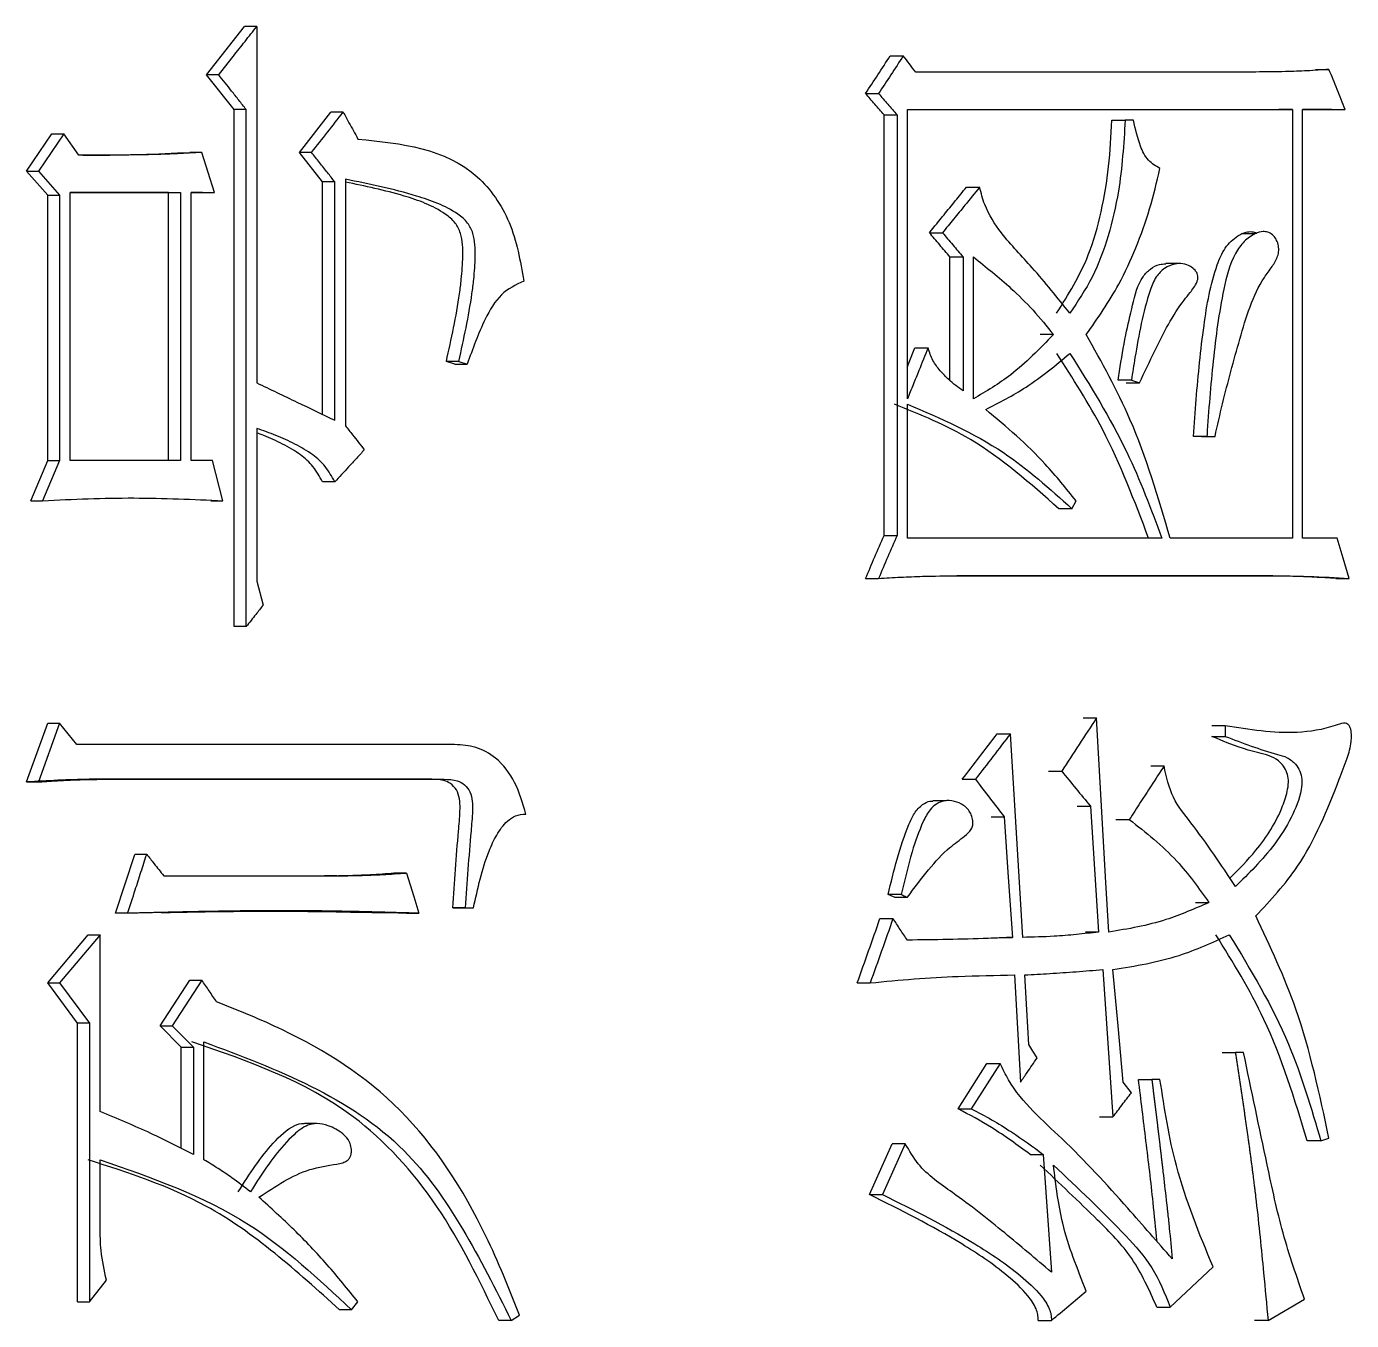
# Model space of a CAD drawing. Header units: millimetres. Extents: x 1852 to 4288, y 681 to 2404.
# Drawn here: x 2939.62 to 2944.97, y 950.32 to 955.55 of the extents above; entities that cross this region are included whole.
import ezdxf

# ---------------------------------------------------------------- set-up
doc = ezdxf.new("R2010")
doc.units = ezdxf.units.MM

msp = doc.modelspace()

# ---------------------------------------------------------------- linework, layer by layer
at = {"color": 7, "linetype": 'Continuous', "lineweight": 25}
for p, q in [((2940.3484, 955.3543), (2940.5018, 955.549)), ((2940.5509, 955.549), (2940.5018, 955.549)), ((2940.5509, 955.549), (2940.5509, 954.1103)), ((2943.1082, 955.4301), (2943.1607, 955.4301)), ((2944.5838, 955.3652), (2943.2107, 955.3652)), ((2944.8244, 955.376), (2944.8791, 955.376)), ((2940.3973, 955.3543), (2940.3484, 955.3543)), ((2940.4592, 955.2137), (2940.3484, 955.3543)), ((2943.0083, 955.2786), (2943.0607, 955.2786)), ((2940.5083, 955.2137), (2940.4592, 955.2137)), ((2940.4592, 953.126), (2940.4592, 955.2137)), ((2940.5083, 953.126), (2940.5083, 955.2137)), ((2940.723, 955.0406), (2940.8504, 955.2029)), ((2940.9, 955.2029), (2940.8504, 955.2029)), ((2943.1774, 955.2137), (2944.7315, 955.2137)), ((2943.1774, 954.0455), (2943.1774, 955.2137)), ((2944.7315, 955.2137), (2944.677, 955.2137)), ((2944.7315, 955.2137), (2944.7315, 953.483)), ((2944.7725, 955.2137), (2944.9446, 955.2137)), ((2944.7726, 953.483), (2944.7725, 955.2137)), ((2944.8897, 955.2137), (2944.7725, 955.2137)), ((2944.8898, 955.2137), (2944.9446, 955.2137)), ((2943.0832, 955.1921), (2943.1357, 955.1921)), ((2943.0832, 953.4938), (2943.0832, 955.1921)), ((2943.1357, 955.1921), (2943.1357, 953.4938)), ((2944.0029, 955.1705), (2944.0566, 955.1705)), ((2944.0896, 955.1705), (2944.0566, 955.1705)), ((2939.6214, 954.9649), (2939.7243, 955.1163)), ((2939.7725, 955.1163), (2939.6694, 954.9649)), ((2939.7243, 955.1163), (2939.7725, 955.1163)), ((2939.8325, 955.0298), (2939.7725, 955.1163)), ((2940.329, 955.0406), (2940.2802, 955.0406)), ((2940.3803, 954.8784), (2940.329, 955.0406)), ((2940.7724, 955.0406), (2940.723, 955.0406)), ((2940.8164, 954.9216), (2940.723, 955.0406)), ((2939.6214, 954.9649), (2939.6694, 954.9649)), ((2939.7072, 954.8675), (2939.6214, 954.9649)), ((2939.6694, 954.9649), (2939.7553, 954.8675)), ((2940.9085, 954.9325), (2940.9085, 953.9373)), ((2939.7982, 953.7966), (2939.7982, 954.8784)), ((2939.7982, 954.8784), (2940.2436, 954.8784)), ((2940.1948, 954.8784), (2939.7982, 954.8784)), ((2940.1948, 954.8784), (2940.2436, 954.8784)), ((2940.1948, 953.7966), (2940.1948, 954.8784)), ((2940.2436, 954.8784), (2940.2436, 953.7966)), ((2940.2863, 953.7966), (2940.2863, 954.8784)), ((2940.2863, 954.8784), (2940.3803, 954.8784)), ((2940.3313, 954.8784), (2940.2863, 954.8784)), ((2940.3313, 954.8784), (2940.3803, 954.8784)), ((2940.866, 954.9216), (2940.8164, 954.9216)), ((2940.8164, 953.9827), (2940.8164, 954.9216)), ((2940.866, 953.9589), (2940.866, 954.9216)), ((2943.4158, 954.9003), (2943.4687, 954.9003)), ((2939.7072, 954.8675), (2939.7553, 954.8675)), ((2939.7072, 953.7966), (2939.7072, 954.8675)), ((2939.7553, 954.8675), (2939.7553, 953.7966)), ((2943.2661, 954.7161), (2943.3189, 954.7161)), ((2944.58, 954.7113), (2944.5253, 954.7113)), ((2943.3492, 954.1195), (2943.3492, 954.6188)), ((2943.402, 954.6188), (2943.402, 954.0779)), ((2943.4436, 954.0455), (2943.4436, 954.6188)), ((2944.2743, 954.592), (2944.22, 954.592)), ((2941.3667, 954.1969), (2941.3164, 954.1969)), ((2941.3503, 954.1861), (2941.3164, 954.1969)), ((2941.3503, 954.1861), (2941.4005, 954.1861)), ((2941.3667, 954.1969), (2941.4005, 954.1861)), ((2944.0813, 954.1212), (2944.0275, 954.1212)), ((2944.0813, 954.1212), (2944.1143, 954.1104)), ((2943.1774, 953.483), (2943.1774, 954.0239)), ((2940.5509, 953.9264), (2940.5509, 953.3099)), ((2944.3864, 953.894), (2944.3324, 953.894)), ((2944.3648, 953.894), (2944.419, 953.894)), ((2944.3864, 953.894), (2944.4191, 953.894)), ((2939.6386, 953.6344), (2939.7072, 953.7966)), ((2939.7553, 953.7966), (2939.6866, 953.6344)), ((2939.7072, 953.7966), (2939.7553, 953.7966)), ((2940.2436, 953.7966), (2939.7982, 953.7966)), ((2940.3717, 953.7966), (2940.2863, 953.7966)), ((2940.4144, 953.6344), (2940.3717, 953.7966)), ((2940.866, 953.7101), (2940.8164, 953.7101)), ((2939.6386, 953.6344), (2939.6866, 953.6344)), ((2940.3655, 953.6344), (2940.4144, 953.6344)), ((2943.8416, 953.6019), (2943.7881, 953.6019)), ((2943.8416, 953.6019), (2943.8582, 953.6344)), ((2943.0832, 953.4938), (2943.1357, 953.4938)), ((2944.205, 953.483), (2943.1774, 953.483)), ((2944.7315, 953.483), (2944.2381, 953.483)), ((2944.9119, 953.483), (2944.7726, 953.483)), ((2944.5704, 953.3315), (2943.377, 953.3315)), ((2943.3771, 953.3315), (2944.6248, 953.3315)), ((2944.5705, 953.3315), (2944.6248, 953.3315)), ((2940.5509, 953.3099), (2940.5765, 953.2125)), ((2943.0083, 953.3207), (2943.0607, 953.3207)), ((2944.9062, 953.3207), (2944.961, 953.3207)), ((2940.5083, 953.126), (2940.4592, 953.126)), ((2943.8873, 952.7582), (2943.9409, 952.7582)), ((2939.6215, 952.4986), (2939.7072, 952.7365)), ((2939.7553, 952.7365), (2939.6695, 952.4986)), ((2939.7072, 952.7365), (2939.7553, 952.7365)), ((2939.824, 952.65), (2939.7553, 952.7365)), ((2943.5399, 952.6933), (2943.593, 952.6933)), ((2944.4605, 952.7258), (2944.4063, 952.7258)), ((2944.4605, 952.7258), (2944.4605, 952.6826)), ((2941.3497, 952.65), (2939.824, 952.65)), ((2944.4062, 952.6828), (2944.4605, 952.6828)), ((2943.7469, 952.5419), (2943.8002, 952.5419)), ((2944.1595, 952.5636), (2944.2134, 952.5636)), ((2939.6215, 952.4986), (2939.6695, 952.4986)), ((2940.0325, 952.5094), (2940.081, 952.5094)), ((2941.2572, 952.5094), (2940.0325, 952.5094)), ((2940.081, 952.5094), (2941.3074, 952.5094)), ((2941.2572, 952.5094), (2941.3074, 952.5094)), ((2943.399, 952.5094), (2943.4519, 952.5094)), ((2943.3334, 952.4231), (2943.2803, 952.4231)), ((2943.8626, 952.4012), (2943.9161, 952.4012)), ((2943.5151, 952.358), (2943.5681, 952.358)), ((2944.0193, 952.3471), (2944.0731, 952.3471)), ((2939.9812, 951.9685), (2940.0582, 952.2065)), ((2940.1067, 952.2065), (2940.0582, 952.2065)), ((2940.1752, 952.12), (2940.8745, 952.12)), ((2940.8745, 952.12), (2940.8249, 952.12)), ((2941.1548, 952.1308), (2941.1048, 952.1308)), ((2943.1523, 952.0443), (2943.0998, 952.0443)), ((2941.3921, 951.9902), (2941.3418, 951.9902)), ((2941.3756, 951.9902), (2941.4259, 951.9902)), ((2941.3921, 951.9902), (2941.4259, 951.9902)), ((2943.1249, 952.0334), (2943.1774, 952.0334)), ((2944.3405, 952.0118), (2944.3946, 952.0118)), ((2940.0297, 951.9685), (2939.9812, 951.9685)), ((2941.1557, 951.9685), (2941.2057, 951.9685)), ((2943.0666, 951.9469), (2943.1191, 951.9469)), ((2943.9491, 951.8928), (2943.8956, 951.8928)), ((2939.7072, 951.6873), (2939.87, 951.882)), ((2939.9183, 951.882), (2939.7553, 951.6873)), ((2939.87, 951.882), (2939.9183, 951.882)), ((2939.9183, 951.168), (2939.9183, 951.882)), ((2943.5482, 951.8712), (2943.6013, 951.8712)), ((2939.7072, 951.6873), (2939.7553, 951.6873)), ((2939.8272, 951.525), (2939.7072, 951.6873)), ((2939.7553, 951.6873), (2939.8754, 951.525)), ((2940.1607, 951.5142), (2940.2802, 951.6981)), ((2940.329, 951.6981), (2940.2094, 951.5142)), ((2940.2802, 951.6981), (2940.329, 951.6981)), ((2942.975, 951.6873), (2943.0273, 951.6873)), ((2939.8754, 951.525), (2939.8272, 951.525)), ((2939.8272, 950.4), (2939.8272, 951.525)), ((2939.8754, 951.525), (2939.8754, 950.4)), ((2940.1607, 951.5142), (2940.2094, 951.5142)), ((2940.246, 951.4276), (2940.1607, 951.5142)), ((2940.2094, 951.5142), (2940.2949, 951.4276)), ((2940.2461, 951.0191), (2940.246, 951.4276)), ((2940.2949, 951.4276), (2940.2949, 950.995)), ((2940.3376, 950.9733), (2940.3376, 951.4493)), ((2944.4474, 951.406), (2944.5016, 951.406)), ((2944.5344, 951.406), (2944.5016, 951.406)), ((2943.3824, 951.1789), (2943.4982, 951.3623)), ((2943.5513, 951.3623), (2943.4353, 951.1789)), ((2943.4982, 951.3623), (2943.5513, 951.3623)), ((2944.1101, 951.2979), (2944.1639, 951.2979)), ((2944.1969, 951.2979), (2944.1639, 951.2979)), ((2944.0813, 951.2438), (2944.0483, 951.2871)), ((2943.3824, 951.1789), (2943.4353, 951.1789)), ((2943.9534, 951.1464), (2944.007, 951.1464)), ((2940.7932, 951.1194), (2940.7442, 951.1194)), ((2940.794, 951.1194), (2940.7933, 951.1194)), ((2943.0249, 950.8327), (2943.1163, 951.0378)), ((2943.1689, 951.0378), (2943.0774, 950.8327)), ((2943.1689, 951.0378), (2943.1163, 951.0378)), ((2944.8463, 951.0491), (2944.7915, 951.0491)), ((2944.8463, 951.0491), (2944.8791, 951.0599)), ((2943.6724, 950.995), (2943.7257, 950.995)), ((2943.7257, 950.995), (2943.7588, 950.5192)), ((2939.9183, 950.7029), (2939.9183, 950.9732)), ((2943.0249, 950.8327), (2943.0774, 950.8327)), ((2944.2381, 950.3784), (2944.4111, 950.5407)), ((2939.8754, 950.4), (2939.944, 950.4865)), ((2939.8272, 950.4), (2939.8754, 950.4)), ((2940.934, 950.3675), (2940.9595, 950.4)), ((2944.6331, 950.3243), (2944.7802, 950.4105)), ((2940.934, 950.3675), (2940.8844, 950.3675)), ((2941.5782, 950.3243), (2941.6119, 950.3459)), ((2941.5782, 950.3243), (2941.5277, 950.3243)), ((2943.7055, 950.3243), (2943.7588, 950.3243)), ((2944.6331, 950.3243), (2944.5787, 950.3243))]:
    msp.add_line(p, q, dxfattribs=at)
at = {"color": 7, "linetype": 'Continuous', "lineweight": 25, "flags": 128}
for points in [[(2944.5838, 955.3652), (2944.5566, 955.3652), (2944.5294, 955.3652)], [(2943.3492, 954.6188), (2943.3756, 954.6188), (2943.402, 954.6188)], [(2943.767, 954.3051), (2943.7524, 954.3051), (2943.7378, 954.3051), (2943.7137, 954.3051)], [(2943.1774, 954.1754), (2943.1848, 954.1938), (2943.208, 954.251)], [(2943.208, 954.251), (2943.2343, 954.251), (2943.2606, 954.251)], [(2944.0606, 954.1104), (2944.0827, 954.1104), (2944.0985, 954.1104), (2944.1143, 954.1104)], [(2944.961, 953.3207), (2944.9364, 953.4018), (2944.9119, 953.483)], [(2943.9905, 951.8928), (2943.979, 952.0924), (2943.96, 952.4253), (2943.9409, 952.7582)], [(2943.6428, 951.8712), (2943.6307, 952.0707), (2943.6119, 952.382), (2943.593, 952.6933)], [(2943.9161, 952.4012), (2943.9326, 952.147), (2943.9491, 951.8928)], [(2943.5681, 952.358), (2943.5847, 952.1146), (2943.6013, 951.8712)], [(2941.1548, 952.1308), (2941.1695, 952.0838), (2941.1843, 952.0368), (2941.2057, 951.9685)], [(2943.9657, 951.7414), (2943.9863, 951.4439), (2944.007, 951.1464)], [(2944.0483, 951.2871), (2944.0277, 951.5142), (2944.007, 951.7414)], [(2943.6096, 951.7197), (2943.6221, 951.5034), (2943.6345, 951.287)], [(2943.6677, 951.4385), (2943.6594, 951.5791), (2943.6511, 951.7197)], [(2940.246, 951.4276), (2940.2705, 951.4276), (2940.2949, 951.4276)], [(2943.7008, 951.3844), (2943.6842, 951.4114), (2943.6677, 951.4385)], [(2944.1842, 950.3784), (2944.1978, 950.3784), (2944.2114, 950.3784), (2944.2381, 950.3784)]]:
    msp.add_lwpolyline(points, dxfattribs=at)
at = {"color": 7, "linetype": 'Continuous', "lineweight": 25}
for points, knots in [([(2940.3973, 955.3543), (2940.417, 955.3793), (2940.4525, 955.4242), (2940.5037, 955.4891), (2940.5352, 955.5291), (2940.5509, 955.549)], [0, 0, 0, 0, 0.384573, 0.692287, 1, 1, 1, 1]), ([(2943.0083, 955.2786), (2943.0249, 955.3039), (2943.0582, 955.3544), (2943.0915, 955.4048), (2943.1082, 955.4301)], [0, 0, 0, 0, 0.5, 1, 1, 1, 1]), ([(2943.1607, 955.4301), (2943.144, 955.4048), (2943.1107, 955.3544), (2943.0774, 955.3039), (2943.0607, 955.2786)], [0, 0, 0, 0, 0.499999, 1, 1, 1, 1]), ([(2943.2107, 955.3652), (2943.2023, 955.376), (2943.1857, 955.3976), (2943.169, 955.4193), (2943.1607, 955.4301)], [0, 0, 0, 0, 0.499999, 1, 1, 1, 1]), ([(2944.8791, 955.376), (2944.8499, 955.3738), (2944.7915, 955.3695), (2944.6931, 955.3661), (2944.6238, 955.3655), (2944.5838, 955.3652)], [0, 0, 0, 0, 0.297192, 0.594407, 1, 1, 1, 1]), ([(2944.9446, 955.2137), (2944.9337, 955.2408), (2944.9119, 955.2949), (2944.89, 955.349), (2944.8791, 955.376)], [0, 0, 0, 0, 0.499999, 1, 1, 1, 1]), ([(2940.5083, 955.2137), (2940.4984, 955.2262), (2940.4788, 955.2511), (2940.4418, 955.298), (2940.4146, 955.3324), (2940.3973, 955.3543)], [0, 0, 0, 0, 0.266245, 0.532491, 1, 1, 1, 1]), ([(2943.0832, 955.1921), (2943.0707, 955.2065), (2943.0457, 955.2354), (2943.0208, 955.2642), (2943.0083, 955.2786)], [0, 0, 0, 0, 0.5, 1, 1, 1, 1]), ([(2943.0607, 955.2786), (2943.0732, 955.2642), (2943.0982, 955.2354), (2943.1232, 955.2065), (2943.1357, 955.1921)], [0, 0, 0, 0, 0.499996, 1, 1, 1, 1]), ([(2940.7724, 955.0406), (2940.7937, 955.0677), (2940.8362, 955.1218), (2940.8787, 955.1759), (2940.9, 955.2029)], [0, 0, 0, 0, 0.499999, 1, 1, 1, 1]), ([(2940.9, 955.2029), (2940.9077, 955.1888), (2940.9215, 955.1637), (2940.9414, 955.1277), (2940.9535, 955.1057), (2940.9595, 955.0947)], [0, 0, 0, 0, 0.39043, 0.695215, 1, 1, 1, 1]), ([(2943.7798, 954.3915), (2943.8269, 954.4671), (2943.9052, 954.5926), (2943.9621, 954.8009), (2943.9932, 954.9837), (2943.9996, 955.1081), (2944.0028, 955.1705)], [0, 0, 0, 0, 0.333423, 0.554109, 0.77666, 1, 1, 1, 1]), ([(2944.0566, 955.1705), (2944.0505, 955.0742), (2944.0405, 954.9159), (2943.9912, 954.7037), (2943.9291, 954.5341), (2943.865, 954.4388), (2943.8332, 954.3915)], [0, 0, 0, 0, 0.344394, 0.565966, 0.784996, 1, 1, 1, 1]), ([(2944.1968, 954.9758), (2944.1801, 954.9854), (2944.1458, 955.0052), (2944.1104, 955.0782), (2944.0975, 955.1353), (2944.0896, 955.1705)], [0, 0, 0, 0, 0.267237, 0.548075, 1, 1, 1, 1]), ([(2940.9595, 955.0947), (2941.1354, 955.0766), (2941.3832, 955.0511), (2941.5871, 954.7618), (2941.6147, 954.6028), (2941.6288, 954.5214)], [0, 0, 0, 0, 0.544628, 0.767125, 1, 1, 1, 1]), ([(2940.329, 955.0406), (2940.3249, 955.0404), (2940.3168, 955.04), (2940.3045, 955.0393), (2940.2923, 955.0386), (2940.28, 955.038), (2940.2678, 955.0374), (2940.2555, 955.0367), (2940.2453, 955.0362), (2940.2351, 955.0357), (2940.2248, 955.0353), (2940.2126, 955.0347), (2940.1962, 955.034), (2940.1799, 955.0334), (2940.1635, 955.0328), (2940.1512, 955.0324), (2940.1349, 955.032), (2940.1185, 955.0315), (2940.1021, 955.0312), (2940.0898, 955.0309), (2940.0734, 955.0306), (2940.0571, 955.0304), (2940.0407, 955.0302), (2940.0243, 955.03), (2940.0079, 955.0299), (2939.9915, 955.0298), (2939.9792, 955.0297), (2939.9669, 955.0297), (2939.9546, 955.0297), (2939.9443, 955.0296), (2939.9361, 955.0296), (2939.9279, 955.0296), (2939.9197, 955.0296), (2939.9115, 955.0296), (2939.9054, 955.0296), (2939.8992, 955.0297), (2939.891, 955.0297), (2939.8828, 955.0297), (2939.8746, 955.0297), (2939.8664, 955.0297), (2939.8582, 955.0297), (2939.85, 955.0298), (2939.8421, 955.0298), (2939.8363, 955.0298), (2939.8325, 955.0298)], [0, 0, 0, 0, 0.024742, 0.049483, 0.074225, 0.098967, 0.123709, 0.14845, 0.173192, 0.185563, 0.210305, 0.235047, 0.259788, 0.309272, 0.334014, 0.358756, 0.383497, 0.432981, 0.457723, 0.482464, 0.507206, 0.55669, 0.581431, 0.606173, 0.655657, 0.680399, 0.70514, 0.729882, 0.754624, 0.779366, 0.791736, 0.804107, 0.828849, 0.84122, 0.853591, 0.865962, 0.878333, 0.903074, 0.915445, 0.927816, 0.952558, 0.964929, 0.9773, 1, 1, 1, 1]), ([(2939.8489, 955.0298), (2939.8602, 955.0298), (2939.9379, 955.0297), (2940.0818, 955.0312), (2940.214, 955.0375), (2940.2802, 955.0406)], [0, 0, 0, 0, 0.078385, 0.539066, 1, 1, 1, 1]), ([(2940.866, 954.9216), (2940.8562, 954.9341), (2940.8357, 954.9602), (2940.8045, 954.9999), (2940.7831, 955.027), (2940.7724, 955.0406)], [0, 0, 0, 0, 0.3146532, 0.657326, 1, 1, 1, 1]), ([(2941.3667, 954.1969), (2941.3866, 954.2874), (2941.4108, 954.3969), (2941.4287, 954.5394), (2941.4349, 954.6205), (2941.4318, 954.7007), (2941.4028, 954.7607), (2941.3272, 954.8208), (2941.1597, 954.881), (2941.0048, 954.9127), (2940.9085, 954.9325)], [0, 0, 0, 0, 0.23813, 0.287988, 0.366961, 0.446683, 0.487555, 0.537237, 0.712015, 1, 1, 1, 1]), ([(2943.8994, 954.305), (2943.9454, 954.3711), (2944.0216, 954.4806), (2944.1016, 954.6552), (2944.1582, 954.8113), (2944.1839, 954.9208), (2944.1968, 954.9758)], [0, 0, 0, 0, 0.334937, 0.554746, 0.776585, 1, 1, 1, 1]), ([(2941.3164, 954.1969), (2941.3364, 954.2874), (2941.3605, 954.3969), (2941.3784, 954.5395), (2941.3846, 954.6205), (2941.3815, 954.7008), (2941.3525, 954.7607), (2941.2769, 954.8208), (2941.1259, 954.8757), (2940.988, 954.9043), (2940.9085, 954.9207)], [0, 0, 0, 0, 0.250743, 0.303279, 0.38642, 0.470348, 0.513402, 0.565729, 0.749743, 1, 1, 1, 1]), ([(2943.2661, 954.7161), (2943.2859, 954.7405), (2943.3207, 954.7833), (2943.3706, 954.8446), (2943.4006, 954.8817), (2943.4157, 954.9002)], [0, 0, 0, 0, 0.396447, 0.698224, 1, 1, 1, 1]), ([(2943.4686, 954.9002), (2943.4488, 954.8759), (2943.414, 954.833), (2943.3641, 954.7717), (2943.3339, 954.7347), (2943.3189, 954.7161)], [0, 0, 0, 0, 0.3962, 0.6981, 1, 1, 1, 1]), ([(2943.8332, 954.3915), (2943.7834, 954.4539), (2943.6942, 954.5657), (2943.566, 954.6957), (2943.4927, 954.8083), (2943.4749, 954.8765), (2943.4688, 954.9001)], [0, 0, 0, 0, 0.381447, 0.683524, 0.890528, 1, 1, 1, 1]), ([(2944.3323, 953.894), (2944.3358, 953.9439), (2944.3462, 954.0937), (2944.3695, 954.3264), (2944.4044, 954.5344), (2944.457, 954.6579), (2944.5016, 954.7004), (2944.5406, 954.7193), (2944.5663, 954.7217), (2944.5814, 954.7189), (2944.5871, 954.7143), (2944.5875, 954.714)], [0, 0, 0, 0, 0.157448, 0.472478, 0.737753, 0.819135, 0.901513, 0.945418, 0.974425, 0.998143, 1, 1, 1, 1]), ([(2944.419, 953.8941), (2944.429, 953.9382), (2944.459, 954.0706), (2944.518, 954.2858), (2944.5763, 954.4829), (2944.6488, 954.5766), (2944.6706, 954.6129), (2944.6776, 954.6451), (2944.675, 954.6695), (2944.6659, 954.6916), (2944.6513, 954.7094), (2944.6326, 954.72), (2944.6086, 954.7221), (2944.5751, 954.7117), (2944.5349, 954.6832), (2944.4833, 954.6104), (2944.4412, 954.4432), (2944.409, 954.1975), (2944.3931, 953.9978), (2944.3866, 953.8957), (2944.3864, 953.894)], [0, 0, 0, 0, 0.07376, 0.221291, 0.369161, 0.400761, 0.427212, 0.440277, 0.453391, 0.466052, 0.479506, 0.492813, 0.505075, 0.525102, 0.558597, 0.593335, 0.676611, 0.83455, 0.997228, 1, 1, 1, 1]), ([(2943.3492, 954.6188), (2943.3353, 954.635), (2943.3076, 954.6675), (2943.28, 954.6999), (2943.2661, 954.7161)], [0, 0, 0, 0, 0.499999, 1, 1, 1, 1]), ([(2943.3189, 954.7161), (2943.3327, 954.6999), (2943.3605, 954.6675), (2943.3882, 954.635), (2943.402, 954.6188)], [0, 0, 0, 0, 0.499998, 1, 1, 1, 1]), ([(2943.4436, 954.6188), (2943.4949, 954.5776), (2943.5784, 954.5106), (2943.6861, 954.4047), (2943.74, 954.3384), (2943.767, 954.3051)], [0, 0, 0, 0, 0.443463, 0.720804, 1, 1, 1, 1]), ([(2944.0275, 954.1212), (2944.0295, 954.1334), (2944.0394, 954.1942), (2944.0557, 954.2965), (2944.0862, 954.4228), (2944.11, 954.5225), (2944.1572, 954.5717), (2944.1899, 954.589), (2944.2116, 954.59), (2944.22, 954.5905)], [0, 0, 0, 0, 0.066436, 0.332221, 0.554773, 0.778299, 0.862629, 0.946565, 1, 1, 1, 1]), ([(2944.1143, 954.1104), (2944.1347, 954.1536), (2944.189, 954.2691), (2944.2542, 954.3948), (2944.3158, 954.471), (2944.3341, 954.4948), (2944.3454, 954.5136), (2944.3502, 954.5301), (2944.3503, 954.5417), (2944.3466, 954.5537), (2944.3368, 954.568), (2944.3175, 954.5831), (2944.2894, 954.5932), (2944.253, 954.5913), (2944.2145, 954.5749), (2944.1774, 954.538), (2944.1317, 954.4158), (2944.1056, 954.274), (2944.0861, 954.1516), (2944.0813, 954.1212)], [0, 0, 0, 0, 0.125302, 0.334347, 0.369116, 0.392006, 0.415961, 0.426676, 0.435655, 0.44463, 0.458341, 0.481396, 0.513091, 0.54477, 0.589295, 0.633614, 0.685428, 0.92175, 1, 1, 1, 1]), ([(2941.6288, 954.5214), (2941.5968, 954.5058), (2941.5311, 954.4738), (2941.4581, 954.3463), (2941.4225, 954.2472), (2941.4005, 954.1861)], [0, 0, 0, 0, 0.267599, 0.548584, 1, 1, 1, 1]), ([(2943.767, 954.3051), (2943.7114, 954.2475), (2943.6126, 954.1452), (2943.495, 954.0758), (2943.4436, 954.0455)], [0, 0, 0, 0, 0.563044, 1, 1, 1, 1]), ([(2944.238, 953.4829), (2944.1901, 953.6465), (2944.1049, 953.937), (2943.9619, 954.1931), (2943.8994, 954.305)], [0, 0, 0, 0, 0.5633289, 1, 1, 1, 1]), ([(2943.2606, 954.251), (2943.2483, 954.2206), (2943.2283, 954.1711), (2943.2005, 954.1026), (2943.1851, 954.0645), (2943.1774, 954.0455)], [0, 0, 0, 0, 0.443636, 0.721817, 1, 1, 1, 1]), ([(2943.402, 954.0779), (2943.3822, 954.0922), (2943.3494, 954.116), (2943.3097, 954.1587), (2943.2778, 954.1992), (2943.2664, 954.2336), (2943.2606, 954.251)], [0, 0, 0, 0, 0.333513, 0.552424, 0.773916, 1, 1, 1, 1]), ([(2943.4934, 954.0022), (2943.5486, 954.0307), (2943.636, 954.0758), (2943.7471, 954.1571), (2943.8045, 954.2052), (2943.8333, 954.2293)], [0, 0, 0, 0, 0.459963, 0.729487, 1, 1, 1, 1]), ([(2944.1511, 953.483), (2944.0944, 953.6324), (2943.9937, 953.8976), (2943.8448, 954.1285), (2943.7799, 954.2293)], [0, 0, 0, 0, 0.563635, 1, 1, 1, 1]), ([(2943.8333, 954.2293), (2943.9147, 954.0994), (2944.0609, 953.8658), (2944.1607, 953.6006), (2944.205, 953.483)], [0, 0, 0, 0, 0.556376, 1, 1, 1, 1]), ([(2940.5509, 954.1103), (2940.578, 954.0974), (2940.6321, 954.0714), (2940.7371, 954.0209), (2940.8151, 953.9834), (2940.866, 953.9589)], [0, 0, 0, 0, 0.257226, 0.514452, 1, 1, 1, 1]), ([(2943.7881, 953.6019), (2943.6735, 953.7038), (2943.4706, 953.8844), (2943.2297, 953.9816), (2943.1248, 954.0239)], [0, 0, 0, 0, 0.564694, 1, 1, 1, 1]), ([(2943.1774, 954.0239), (2943.3104, 953.9668), (2943.5501, 953.864), (2943.7518, 953.6826), (2943.8416, 953.6019)], [0, 0, 0, 0, 0.555128, 1, 1, 1, 1]), ([(2943.8582, 953.6344), (2943.8177, 953.6845), (2943.7422, 953.7779), (2943.6184, 953.8987), (2943.5352, 953.9676), (2943.4934, 954.0022)], [0, 0, 0, 0, 0.366086, 0.682145, 1, 1, 1, 1]), ([(2940.866, 953.7101), (2940.8541, 953.7317), (2940.8307, 953.7745), (2940.7734, 953.8251), (2940.7052, 953.8644), (2940.629, 953.899), (2940.5769, 953.9173), (2940.5509, 953.9264)], [0, 0, 0, 0, 0.176065, 0.348002, 0.566634, 0.783694, 1, 1, 1, 1]), ([(2940.9085, 953.9373), (2940.9183, 953.9248), (2940.936, 953.9023), (2940.9615, 953.8699), (2940.9772, 953.8499), (2940.985, 953.8399)], [0, 0, 0, 0, 0.384577, 0.692287, 1, 1, 1, 1]), ([(2940.8164, 953.7101), (2940.8046, 953.7317), (2940.7812, 953.7745), (2940.724, 953.8251), (2940.6558, 953.8642), (2940.5959, 953.8921), (2940.5604, 953.9049), (2940.5509, 953.9083)], [0, 0, 0, 0, 0.204151, 0.403447, 0.656808, 0.908321, 1, 1, 1, 1]), ([(2940.985, 953.8399), (2940.9744, 953.8283), (2940.9532, 953.8052), (2940.9135, 953.7619), (2940.8844, 953.7302), (2940.866, 953.7101)], [0, 0, 0, 0, 0.2674634, 0.534927, 1, 1, 1, 1]), ([(2939.6866, 953.6344), (2939.7479, 953.6374), (2939.8705, 953.6435), (2940.1134, 953.6475), (2940.2944, 953.6396), (2940.4144, 953.6344)], [0, 0, 0, 0, 0.252085, 0.504197, 1, 1, 1, 1]), ([(2943.0083, 953.3207), (2943.0208, 953.3495), (2943.0458, 953.4072), (2943.0707, 953.4649), (2943.0832, 953.4938)], [0, 0, 0, 0, 0.499998, 1, 1, 1, 1]), ([(2943.1357, 953.4938), (2943.1232, 953.4649), (2943.0982, 953.4072), (2943.0732, 953.3495), (2943.0607, 953.3207)], [0, 0, 0, 0, 0.499999, 1, 1, 1, 1]), ([(2943.0607, 953.3207), (2943.0904, 953.3225), (2943.1498, 953.326), (2943.2553, 953.3299), (2943.331, 953.3309), (2943.3771, 953.3315)], [0, 0, 0, 0, 0.281466, 0.562942, 1, 1, 1, 1]), ([(2944.9061, 953.3207), (2944.8774, 953.3224), (2944.82, 953.3256), (2944.7082, 953.3303), (2944.6249, 953.331), (2944.5704, 953.3315)], [0, 0, 0, 0, 0.256951, 0.513908, 1, 1, 1, 1]), ([(2944.6248, 953.3315), (2944.6536, 953.3313), (2944.7113, 953.3309), (2944.8234, 953.3283), (2944.9065, 953.3237), (2944.961, 953.3207)], [0, 0, 0, 0, 0.256617, 0.51324, 1, 1, 1, 1]), ([(2940.5765, 953.2125), (2940.5668, 953.2002), (2940.5505, 953.1795), (2940.5278, 953.1507), (2940.5148, 953.1342), (2940.5083, 953.126)], [0, 0, 0, 0, 0.42836, 0.71418, 1, 1, 1, 1]), ([(2943.9409, 952.7582), (2943.9174, 952.7221), (2943.8706, 952.65), (2943.8237, 952.5779), (2943.8002, 952.5419)], [0, 0, 0, 0, 0.5, 1, 1, 1, 1]), ([(2943.399, 952.5094), (2943.4225, 952.5401), (2943.4695, 952.6013), (2943.5164, 952.6626), (2943.5399, 952.6933)], [0, 0, 0, 0, 0.5, 1, 1, 1, 1]), ([(2943.593, 952.6933), (2943.5695, 952.6626), (2943.5225, 952.6014), (2943.4754, 952.5401), (2943.4519, 952.5094)], [0, 0, 0, 0, 0.5, 1, 1, 1, 1]), ([(2944.5837, 951.9577), (2944.6431, 952.0213), (2944.7872, 952.1758), (2944.8847, 952.4156), (2944.9505, 952.5867), (2944.9684, 952.6459), (2944.9705, 952.686), (2944.9688, 952.7067), (2944.9636, 952.722), (2944.9577, 952.7304), (2944.9487, 952.7353), (2944.9303, 952.7367), (2944.8655, 952.7117), (2944.7057, 952.6855), (2944.5572, 952.7099), (2944.4605, 952.7258)], [0, 0, 0, 0, 0.1864304, 0.4525533, 0.5137397, 0.5595487, 0.5749405, 0.5926781, 0.5999529, 0.607307, 0.6136534, 0.6226215, 0.6500428, 0.7720989, 1, 1, 1, 1]), ([(2941.6373, 952.3688), (2941.6246, 952.4126), (2941.5997, 952.4989), (2941.5262, 952.5951), (2941.4369, 952.6439), (2941.3787, 952.648), (2941.3497, 952.65)], [0, 0, 0, 0, 0.2921, 0.574018, 0.788471, 1, 1, 1, 1]), ([(2944.4784, 952.1099), (2944.5146, 952.1461), (2944.5982, 952.2296), (2944.6781, 952.3548), (2944.7118, 952.4578), (2944.7168, 952.5044), (2944.7107, 952.5368), (2944.6964, 952.5637), (2944.6724, 952.589), (2944.6233, 952.6116), (2944.5306, 952.63), (2944.4548, 952.6621), (2944.4063, 952.6828)], [0, 0, 0, 0, 0.182177, 0.420043, 0.497442, 0.536964, 0.569768, 0.602515, 0.638391, 0.691417, 0.802387, 1, 1, 1, 1]), ([(2944.4605, 952.6828), (2944.5301, 952.6562), (2944.6125, 952.6248), (2944.7107, 952.5994), (2944.7425, 952.5753), (2944.763, 952.5438), (2944.7719, 952.5075), (2944.7645, 952.4406), (2944.712, 952.3096), (2944.6121, 952.1843), (2944.5283, 952.1027), (2944.5016, 952.0767)], [0, 0, 0, 0, 0.266852, 0.315952, 0.365722, 0.40082, 0.436128, 0.478331, 0.60435, 0.873952, 1, 1, 1, 1]), ([(2943.8002, 952.5419), (2943.8195, 952.5184), (2943.8582, 952.4715), (2943.8968, 952.4247), (2943.9161, 952.4012)], [0, 0, 0, 0, 0.499998, 1, 1, 1, 1]), ([(2944.2134, 952.5635), (2944.1961, 952.5368), (2944.1641, 952.4874), (2944.1173, 952.4153), (2944.0878, 952.3698), (2944.0731, 952.3471)], [0, 0, 0, 0, 0.36988, 0.68494, 1, 1, 1, 1]), ([(2944.5016, 952.0767), (2944.4437, 952.1639), (2944.363, 952.2854), (2944.2426, 952.4319), (2944.2232, 952.5193), (2944.2134, 952.5635)], [0, 0, 0, 0, 0.557182, 0.776269, 1, 1, 1, 1]), ([(2940.0325, 952.5094), (2939.98, 952.5099), (2939.8431, 952.5112), (2939.706, 952.5034), (2939.6215, 952.4986)], [0, 0, 0, 0, 0.383201, 1, 1, 1, 1]), ([(2939.6695, 952.4986), (2939.6759, 952.499), (2939.6887, 952.5), (2939.7047, 952.5012), (2939.7175, 952.5021), (2939.7304, 952.5029), (2939.7432, 952.5037), (2939.756, 952.5045), (2939.7688, 952.5052), (2939.7816, 952.5058), (2939.7945, 952.5064), (2939.8041, 952.5068), (2939.8169, 952.5073), (2939.8297, 952.5077), (2939.8458, 952.5082), (2939.8586, 952.5085), (2939.8714, 952.5087), (2939.8843, 952.509), (2939.8971, 952.5092), (2939.9099, 952.5094), (2939.9195, 952.5095), (2939.9291, 952.5095), (2939.9387, 952.5096), (2939.9484, 952.5097), (2939.9564, 952.5097), (2939.9628, 952.5097), (2939.9692, 952.5097), (2939.9756, 952.5097), (2939.982, 952.5097), (2939.9884, 952.5097), (2939.9948, 952.5097), (2940.0012, 952.5097), (2940.0076, 952.5097), (2940.014, 952.5097), (2940.0204, 952.5097), (2940.0268, 952.5096), (2940.0333, 952.5096), (2940.0397, 952.5096), (2940.0461, 952.5096), (2940.0525, 952.5095), (2940.0589, 952.5095), (2940.065, 952.5095), (2940.0724, 952.5094), (2940.0782, 952.5094), (2940.081, 952.5094)], [0, 0, 0, 0, 0.046719, 0.093437, 0.116797, 0.140156, 0.186875, 0.210234, 0.233594, 0.280313, 0.303672, 0.327031, 0.350391, 0.397109, 0.420469, 0.467188, 0.490547, 0.513906, 0.560625, 0.583984, 0.607344, 0.630703, 0.654062, 0.677422, 0.700781, 0.712461, 0.72414, 0.7475, 0.759179, 0.770859, 0.794218, 0.805898, 0.817578, 0.840937, 0.852617, 0.864296, 0.887656, 0.899335, 0.911015, 0.934374, 0.946054, 0.957734, 0.978867, 1, 1, 1, 1]), ([(2941.3418, 951.9902), (2941.3491, 952.094), (2941.3583, 952.225), (2941.3727, 952.3789), (2941.3714, 952.4492), (2941.3409, 952.4893), (2941.304, 952.5083), (2941.2752, 952.5091), (2941.2573, 952.5096)], [0, 0, 0, 0, 0.511728, 0.645948, 0.774639, 0.837433, 0.898476, 1, 1, 1, 1]), ([(2941.3074, 952.5096), (2941.3254, 952.5091), (2941.3542, 952.5083), (2941.3912, 952.4893), (2941.4217, 952.4492), (2941.423, 952.3789), (2941.4086, 952.2251), (2941.3994, 952.094), (2941.3921, 951.9902)], [0, 0, 0, 0, 0.10163, 0.162723, 0.225538, 0.354202, 0.488391, 1, 1, 1, 1]), ([(2943.4519, 952.5094), (2943.4713, 952.4842), (2943.51, 952.4337), (2943.5488, 952.3832), (2943.5681, 952.358)], [0, 0, 0, 0, 0.4999977, 1, 1, 1, 1]), ([(2943.0998, 952.0443), (2943.1111, 952.0924), (2943.1336, 952.1886), (2943.1702, 952.2976), (2943.2039, 952.3735), (2943.2339, 952.4063), (2943.2617, 952.4217), (2943.2764, 952.4217), (2943.2804, 952.4217)], [0, 0, 0, 0, 0.3280113, 0.6568428, 0.7710489, 0.8870947, 0.9692505, 1, 1, 1, 1]), ([(2943.1774, 952.0334), (2943.2055, 952.0707), (2943.2589, 952.1418), (2943.3355, 952.2275), (2943.3988, 952.2712), (2943.4325, 952.3003), (2943.442, 952.3244), (2943.442, 952.3447), (2943.4361, 952.3662), (2943.4235, 952.3882), (2943.4006, 952.4088), (2943.3668, 952.4221), (2943.3283, 952.4258), (2943.2942, 952.4113), (2943.2635, 952.3837), (2943.2296, 952.3173), (2943.1896, 952.2028), (2943.1659, 952.1022), (2943.1523, 952.0443)], [0, 0, 0, 0, 0.140265, 0.267253, 0.34565, 0.385196, 0.401729, 0.418248, 0.440927, 0.464428, 0.491888, 0.53456, 0.581082, 0.616632, 0.65201, 0.706896, 0.831302, 1, 1, 1, 1]), ([(2941.4259, 951.9902), (2941.4428, 952.0683), (2941.4649, 952.1708), (2941.518, 952.286), (2941.554, 952.3361), (2941.5962, 952.3663), (2941.6231, 952.3679), (2941.6373, 952.3688)], [0, 0, 0, 0, 0.4982992, 0.6529249, 0.8087085, 0.8991261, 1, 1, 1, 1]), ([(2944.0731, 952.3471), (2944.1398, 952.2947), (2944.2602, 952.2002), (2944.3532, 952.0698), (2944.3946, 952.0118)], [0, 0, 0, 0, 0.554889, 1, 1, 1, 1]), ([(2940.0297, 951.9685), (2940.0399, 952.0001), (2940.0579, 952.0555), (2940.0835, 952.1349), (2940.099, 952.1826), (2940.1067, 952.2065)], [0, 0, 0, 0, 0.397994, 0.698997, 1, 1, 1, 1]), ([(2940.1067, 952.2065), (2940.1165, 952.1941), (2940.1328, 952.1735), (2940.1556, 952.1447), (2940.1687, 952.1282), (2940.1752, 952.12)], [0, 0, 0, 0, 0.428367, 0.714183, 1, 1, 1, 1]), ([(2940.8249, 952.12), (2940.8547, 952.1202), (2940.9163, 952.1207), (2941.0097, 952.1246), (2941.0731, 952.1287), (2941.1048, 952.1308)], [0, 0, 0, 0, 0.318745, 0.659298, 1, 1, 1, 1]), ([(2940.8745, 952.12), (2940.9043, 952.1202), (2940.966, 952.1207), (2941.0594, 952.1246), (2941.123, 952.1287), (2941.1548, 952.1308)], [0, 0, 0, 0, 0.318332, 0.659091, 1, 1, 1, 1]), ([(2943.1248, 952.0334), (2943.1227, 952.0344), (2943.1184, 952.0362), (2943.11, 952.0398), (2943.1038, 952.0425), (2943.0998, 952.0443)], [0, 0, 0, 0, 0.259206, 0.518413, 1, 1, 1, 1]), ([(2943.1524, 952.0443), (2943.1545, 952.0433), (2943.1598, 952.0411), (2943.1681, 952.0374), (2943.1743, 952.0348), (2943.1774, 952.0334)], [0, 0, 0, 0, 0.25891, 0.629455, 1, 1, 1, 1]), ([(2941.3418, 951.9902), (2941.3481, 951.9902), (2941.3594, 951.9902), (2941.3707, 951.9902), (2941.3756, 951.9902)], [0, 0, 0, 0, 0.56, 1, 1, 1, 1]), ([(2944.3946, 952.0118), (2944.3373, 951.9868), (2944.2434, 951.9459), (2944.1069, 951.9117), (2944.0293, 951.8991), (2943.9905, 951.8928)], [0, 0, 0, 0, 0.438459, 0.718604, 1, 1, 1, 1]), ([(2941.2057, 951.9685), (2941.2018, 951.9686), (2941.1961, 951.9688), (2941.1884, 951.969), (2941.1826, 951.9692), (2941.1769, 951.9694), (2941.1711, 951.9695), (2941.1654, 951.9697), (2941.1596, 951.9699), (2941.1539, 951.97), (2941.1481, 951.9702), (2941.1423, 951.9703), (2941.1347, 951.9706), (2941.1251, 951.9708), (2941.1135, 951.9711), (2941.102, 951.9715), (2941.0905, 951.9718), (2941.079, 951.9721), (2941.0675, 951.9724), (2941.0559, 951.9728), (2941.0406, 951.9732), (2941.0213, 951.9737), (2940.9983, 951.9742), (2940.9752, 951.9748), (2940.9521, 951.9753), (2940.9214, 951.9759), (2940.8906, 951.9766), (2940.8521, 951.9773), (2940.8136, 951.9778), (2940.7674, 951.9783), (2940.7211, 951.9787), (2940.6749, 951.9789), (2940.6363, 951.9788), (2940.6055, 951.9787), (2940.5823, 951.9786), (2940.5591, 951.9785), (2940.536, 951.9783), (2940.5128, 951.9781), (2940.4897, 951.9778), (2940.4665, 951.9776), (2940.4433, 951.9772), (2940.4201, 951.9769), (2940.3892, 951.9764), (2940.3583, 951.9759), (2940.3274, 951.9753), (2940.3042, 951.9749), (2940.281, 951.9744), (2940.2616, 951.974), (2940.2461, 951.9736), (2940.2345, 951.9734), (2940.2229, 951.9731), (2940.2113, 951.9729), (2940.1997, 951.9726), (2940.1881, 951.9723), (2940.1726, 951.972), (2940.1571, 951.9716), (2940.1416, 951.9712), (2940.13, 951.971), (2940.1184, 951.9707), (2940.1068, 951.9704), (2940.0952, 951.9701), (2940.0836, 951.9698), (2940.0719, 951.9696), (2940.0603, 951.9693), (2940.0462, 951.9689), (2940.036, 951.9687), (2940.0297, 951.9685)], [0, 0, 0, 0, 0.009839, 0.014759, 0.019678, 0.024598, 0.029518, 0.034437, 0.039357, 0.044276, 0.049196, 0.054116, 0.059035, 0.068874, 0.078714, 0.088553, 0.098392, 0.108231, 0.11807, 0.12791, 0.137749, 0.157427, 0.177105, 0.196784, 0.216462, 0.236141, 0.275497, 0.295176, 0.334533, 0.373889, 0.413246, 0.452603, 0.49196, 0.511638, 0.531317, 0.550995, 0.570673, 0.590352, 0.61003, 0.629709, 0.649387, 0.669065, 0.688744, 0.728101, 0.747779, 0.767457, 0.787136, 0.806814, 0.816653, 0.826493, 0.836332, 0.846171, 0.85601, 0.865849, 0.875689, 0.895367, 0.905206, 0.915045, 0.924884, 0.934724, 0.944563, 0.954402, 0.964241, 0.97408, 0.98392, 1, 1, 1, 1]), ([(2940.1648, 951.9717), (2940.1648, 951.9717), (2940.1646, 951.9716), (2940.1653, 951.9717), (2940.1833, 951.972), (2940.3515, 951.9752), (2940.6491, 951.9792), (2940.9194, 951.9739), (2941.0723, 951.9709)], [0, 0, 0, 0, 0.000388, 0.002567, 0.005095, 0.093733, 0.487155, 1, 1, 1, 1]), ([(2941.1557, 951.9685), (2941.148, 951.9687), (2941.1326, 951.9692), (2941.1096, 951.9699), (2941.0895, 951.9704), (2941.0771, 951.9708), (2941.0723, 951.9709)], [0, 0, 0, 0, 0.276232, 0.552465, 0.828697, 1, 1, 1, 1]), ([(2942.975, 951.6873), (2942.9902, 951.7306), (2943.0208, 951.8171), (2943.0513, 951.9036), (2943.0666, 951.9469)], [0, 0, 0, 0, 0.500001, 1, 1, 1, 1]), ([(2943.1191, 951.9469), (2943.1038, 951.9036), (2943.0732, 951.8171), (2943.0426, 951.7306), (2943.0273, 951.6873)], [0, 0, 0, 0, 0.5, 1, 1, 1, 1]), ([(2943.1774, 951.8604), (2943.1677, 951.8748), (2943.1482, 951.9036), (2943.1288, 951.9325), (2943.1191, 951.9469)], [0, 0, 0, 0, 0.4999992, 1, 1, 1, 1]), ([(2944.8791, 951.0599), (2944.8415, 951.2371), (2944.7747, 951.5517), (2944.6418, 951.8343), (2944.5837, 951.9577)], [0, 0, 0, 0, 0.563398, 1, 1, 1, 1]), ([(2943.9491, 951.8928), (2943.9193, 951.8893), (2943.8595, 951.8821), (2943.7574, 951.8737), (2943.685, 951.8721), (2943.6428, 951.8712)], [0, 0, 0, 0, 0.293913, 0.587864, 1, 1, 1, 1]), ([(2943.6013, 951.8712), (2943.5688, 951.8698), (2943.4821, 951.8661), (2943.3408, 951.8619), (2943.2319, 951.8609), (2943.1774, 951.8604)], [0, 0, 0, 0, 0.230465, 0.615194, 1, 1, 1, 1]), ([(2944.007, 951.7414), (2944.0972, 951.756), (2944.2586, 951.7821), (2944.41, 951.8514), (2944.4768, 951.882)], [0, 0, 0, 0, 0.558486, 1, 1, 1, 1]), ([(2944.7915, 951.0491), (2944.7404, 951.2174), (2944.6497, 951.5159), (2944.4915, 951.7708), (2944.4226, 951.882)], [0, 0, 0, 0, 0.563939, 1, 1, 1, 1]), ([(2944.4768, 951.882), (2944.5636, 951.7389), (2944.7197, 951.4814), (2944.8074, 951.182), (2944.8463, 951.0491)], [0, 0, 0, 0, 0.555779, 1, 1, 1, 1]), ([(2943.6511, 951.7197), (2943.6847, 951.7216), (2943.754, 951.7253), (2943.8589, 951.7325), (2943.9301, 951.7384), (2943.9657, 951.7414)], [0, 0, 0, 0, 0.320034, 0.659996, 1, 1, 1, 1]), ([(2940.3888, 951.6115), (2940.3789, 951.6259), (2940.3589, 951.6548), (2940.339, 951.6837), (2940.329, 951.6981)], [0, 0, 0, 0, 0.5, 1, 1, 1, 1]), ([(2943.0273, 951.6873), (2943.0864, 951.6931), (2943.2046, 951.7047), (2943.3988, 951.7154), (2943.5337, 951.7182), (2943.6096, 951.7197)], [0, 0, 0, 0, 0.304303, 0.608646, 1, 1, 1, 1]), ([(2941.6119, 950.3459), (2941.569, 950.4535), (2941.4481, 950.7565), (2941.1578, 951.2054), (2940.7411, 951.4694), (2940.4778, 951.5756), (2940.3888, 951.6115)], [0, 0, 0, 0, 0.181249, 0.510223, 0.834429, 1, 1, 1, 1]), ([(2941.5277, 950.3243), (2941.4508, 950.4834), (2941.2993, 950.797), (2940.8946, 951.2415), (2940.5168, 951.3711), (2940.2887, 951.4493)], [0, 0, 0, 0, 0.289723, 0.571285, 1, 1, 1, 1]), ([(2940.3376, 951.4493), (2940.6328, 951.3384), (2941.1716, 951.1359), (2941.4516, 950.577), (2941.5782, 950.3243)], [0, 0, 0, 0, 0.5478251, 1, 1, 1, 1]), ([(2944.5016, 951.406), (2944.502, 951.4031), (2944.5029, 951.3971), (2944.5043, 951.3881), (2944.5056, 951.3792), (2944.507, 951.3703), (2944.5083, 951.3613), (2944.5096, 951.3524), (2944.511, 951.3434), (2944.5123, 951.3345), (2944.5137, 951.3255), (2944.515, 951.3166), (2944.5168, 951.3046), (2944.519, 951.2897), (2944.5212, 951.2748), (2944.5234, 951.2599), (2944.5257, 951.245), (2944.5283, 951.227), (2944.5309, 951.2091), (2944.5335, 951.1912), (2944.5362, 951.1733), (2944.5387, 951.1554), (2944.5422, 951.1315), (2944.5464, 951.1016), (2944.5506, 951.0717), (2944.554, 951.0478), (2944.5564, 951.0299), (2944.5589, 951.0119), (2944.5613, 950.994), (2944.5637, 950.976), (2944.5661, 950.9581), (2944.5684, 950.9401), (2944.5707, 950.9222), (2944.573, 950.9042), (2944.5753, 950.8862), (2944.5775, 950.8682), (2944.5794, 950.8532), (2944.5819, 950.8322), (2944.5894, 950.7692), (2944.6012, 950.661), (2944.617, 950.5007), (2944.6272, 950.3884), (2944.6331, 950.3243)], [0, 0, 0, 0, 0.008314, 0.016628, 0.024942, 0.033256, 0.04157, 0.049884, 0.058198, 0.066512, 0.074827, 0.083141, 0.091455, 0.108083, 0.124711, 0.133025, 0.149653, 0.166281, 0.182909, 0.199537, 0.216166, 0.232794, 0.249422, 0.282678, 0.315934, 0.332562, 0.349191, 0.365819, 0.382447, 0.399075, 0.415703, 0.432331, 0.448959, 0.465587, 0.482216, 0.498844, 0.515472, 0.523786, 0.557042, 0.690072, 0.823098, 1, 1, 1, 1]), ([(2944.7802, 950.4105), (2944.7496, 950.4991), (2944.6887, 950.6755), (2944.6169, 951.0117), (2944.566, 951.2549), (2944.5344, 951.406)], [0, 0, 0, 0, 0.276136, 0.550092, 1, 1, 1, 1]), ([(2944.2463, 950.573), (2944.1867, 950.6414), (2944.0416, 950.8077), (2943.8235, 951.0479), (2943.6229, 951.2168), (2943.5623, 951.3398), (2943.5513, 951.3623)], [0, 0, 0, 0, 0.257956, 0.627877, 0.931924, 1, 1, 1, 1]), ([(2943.6345, 951.287), (2943.6433, 951.3), (2943.6588, 951.3228), (2943.6809, 951.3552), (2943.6942, 951.3747), (2943.7008, 951.3844)], [0, 0, 0, 0, 0.400146, 0.700073, 1, 1, 1, 1]), ([(2944.1854, 950.6425), (2944.1801, 950.6954), (2944.1667, 950.8313), (2944.1406, 951.0496), (2944.1202, 951.2151), (2944.11, 951.2979)], [0, 0, 0, 0, 0.241308, 0.620646, 1, 1, 1, 1]), ([(2944.1639, 951.2979), (2944.1642, 951.2955), (2944.1648, 951.2908), (2944.1656, 951.2837), (2944.1664, 951.2778), (2944.1671, 951.2718), (2944.1679, 951.2659), (2944.1686, 951.26), (2944.1693, 951.2541), (2944.1699, 951.2494), (2944.1709, 951.2411), (2944.172, 951.2328), (2944.1734, 951.221), (2944.1746, 951.2115), (2944.1761, 951.1997), (2944.1772, 951.1902), (2944.1787, 951.1784), (2944.1802, 951.1666), (2944.1816, 951.1547), (2944.1831, 951.1429), (2944.1845, 951.1311), (2944.186, 951.1192), (2944.1874, 951.1074), (2944.1885, 951.0979), (2944.19, 951.0861), (2944.1911, 951.0766), (2944.1925, 951.0648), (2944.194, 951.053), (2944.1954, 951.0411), (2944.1968, 951.0293), (2944.1979, 951.0198), (2944.1993, 951.008), (2944.2007, 950.9961), (2944.2021, 950.9843), (2944.2034, 950.9724), (2944.2045, 950.963), (2944.2059, 950.9511), (2944.2078, 950.9345), (2944.2138, 950.8824), (2944.2199, 950.8303), (2944.2253, 950.7829), (2944.2268, 950.7687), (2944.23, 950.7402), (2944.2368, 950.6751), (2944.2425, 950.6146), (2944.2464, 950.5731)], [0, 0, 0, 0, 0.009808, 0.019616, 0.029425, 0.034329, 0.044137, 0.053945, 0.058849, 0.068658, 0.073562, 0.093178, 0.102986, 0.122603, 0.132411, 0.152028, 0.161836, 0.181452, 0.201069, 0.210877, 0.230494, 0.25011, 0.259918, 0.279535, 0.289343, 0.308959, 0.318768, 0.338384, 0.358001, 0.367809, 0.387425, 0.397234, 0.41685, 0.436466, 0.446275, 0.465891, 0.475699, 0.495316, 0.534549, 0.691481, 0.711097, 0.730714, 0.75033, 0.828797, 1, 1, 1, 1]), ([(2944.4111, 950.5407), (2944.3557, 950.6747), (2944.2559, 950.9161), (2944.2151, 951.1803), (2944.1969, 951.2979)], [0, 0, 0, 0, 0.554954, 1, 1, 1, 1]), ([(2944.007, 951.1464), (2944.0194, 951.1627), (2944.0442, 951.1951), (2944.069, 951.2276), (2944.0813, 951.2438)], [0, 0, 0, 0, 0.499999, 1, 1, 1, 1]), ([(2940.2949, 950.995), (2940.2381, 951.024), (2940.148, 951.07), (2940.0215, 951.1251), (2939.9527, 951.1537), (2939.9183, 951.168)], [0, 0, 0, 0, 0.459907, 0.729904, 1, 1, 1, 1]), ([(2943.6724, 950.995), (2943.647, 951.0137), (2943.5961, 951.0513), (2943.5006, 951.1156), (2943.4278, 951.1546), (2943.3824, 951.1789)], [0, 0, 0, 0, 0.273256, 0.54658, 1, 1, 1, 1]), ([(2943.4353, 951.1789), (2943.4628, 951.1647), (2943.5179, 951.1362), (2943.6152, 951.0754), (2943.6832, 951.0259), (2943.7257, 950.995)], [0, 0, 0, 0, 0.273067, 0.546131, 1, 1, 1, 1]), ([(2940.4763, 950.8435), (2940.499, 950.8797), (2940.5426, 950.9487), (2940.6158, 951.0433), (2940.6807, 951.1041), (2940.7299, 951.1215), (2940.7429, 951.119), (2940.7441, 951.1187)], [0, 0, 0, 0, 0.31528, 0.602541, 0.89261, 0.989797, 1, 1, 1, 1]), ([(2940.5595, 950.8219), (2940.5931, 950.8441), (2940.6588, 950.8876), (2940.7634, 950.9394), (2940.8455, 950.9509), (2940.8966, 950.9601), (2940.9143, 950.9677), (2940.9256, 950.9786), (2940.9318, 950.9923), (2940.9341, 951.0112), (2940.9309, 951.0337), (2940.9193, 951.0588), (2940.8891, 951.088), (2940.8458, 951.1111), (2940.7969, 951.1222), (2940.7471, 951.1129), (2940.6595, 951.0429), (2940.5886, 950.9438), (2940.5364, 950.8609), (2940.5254, 950.8435)], [0, 0, 0, 0, 0.119378, 0.233044, 0.347088, 0.372157, 0.392491, 0.404557, 0.416667, 0.432851, 0.454707, 0.476798, 0.507453, 0.574091, 0.621959, 0.658929, 0.726106, 0.942431, 1, 1, 1, 1]), ([(2943.7588, 950.5192), (2943.696, 950.5724), (2943.5651, 950.6834), (2943.3858, 950.8261), (2943.2341, 950.9261), (2943.1853, 951.0097), (2943.1689, 951.0378)], [0, 0, 0, 0, 0.31366, 0.654046, 0.883874, 1, 1, 1, 1]), ([(2940.8844, 950.3675), (2940.7123, 950.5237), (2940.4077, 950.8002), (2940.033, 950.9207), (2939.87, 950.9732)], [0, 0, 0, 0, 0.564725, 1, 1, 1, 1]), ([(2939.9183, 950.9732), (2940.1256, 950.9016), (2940.4993, 950.7725), (2940.8, 950.4924), (2940.934, 950.3675)], [0, 0, 0, 0, 0.554519, 1, 1, 1, 1]), ([(2940.5254, 950.8435), (2940.5006, 950.863), (2940.4581, 950.8964), (2940.3949, 950.9387), (2940.3567, 950.9618), (2940.3376, 950.9733)], [0, 0, 0, 0, 0.409889, 0.704653, 1, 1, 1, 1]), ([(2944.1842, 950.3784), (2944.1537, 950.4467), (2944.0933, 950.5822), (2943.9179, 950.7586), (2943.791, 950.8786), (2943.7138, 950.9517)], [0, 0, 0, 0, 0.284255, 0.563934, 1, 1, 1, 1]), ([(2943.7671, 950.9517), (2943.8658, 950.8588), (2944.0037, 950.729), (2944.172, 950.5428), (2944.216, 950.4335), (2944.2381, 950.3784)], [0, 0, 0, 0, 0.555127, 0.77558, 1, 1, 1, 1]), ([(2943.8996, 950.4433), (2943.8633, 950.5332), (2943.798, 950.6952), (2943.7766, 950.8727), (2943.7671, 950.9517)], [0, 0, 0, 0, 0.55469, 1, 1, 1, 1]), ([(2940.9595, 950.4), (2940.9187, 950.4504), (2940.8365, 950.5516), (2940.7028, 950.6926), (2940.6073, 950.7787), (2940.5595, 950.8219)], [0, 0, 0, 0, 0.33078, 0.664698, 1, 1, 1, 1]), ([(2943.7055, 950.3243), (2943.7053, 950.3325), (2943.7048, 950.3486), (2943.6931, 950.3844), (2943.6535, 950.4409), (2943.5538, 950.5322), (2943.3416, 950.6742), (2943.1504, 950.77), (2943.0249, 950.8327)], [0, 0, 0, 0, 0.025193, 0.049239, 0.116377, 0.247655, 0.506794, 1, 1, 1, 1]), ([(2943.0774, 950.8327), (2943.2029, 950.77), (2943.3945, 950.6742), (2943.6069, 950.5322), (2943.7068, 950.4409), (2943.7464, 950.3844), (2943.7581, 950.3486), (2943.7586, 950.3325), (2943.7588, 950.3243)], [0, 0, 0, 0, 0.4932841, 0.7524352, 0.8836943, 0.9508017, 0.9748294, 1, 1, 1, 1]), ([(2939.944, 950.4865), (2939.9355, 950.5263), (2939.9202, 950.5974), (2939.9189, 950.6706), (2939.9183, 950.7029)], [0, 0, 0, 0, 0.558835, 1, 1, 1, 1]), ([(2943.7588, 950.3243), (2943.7823, 950.3441), (2943.8292, 950.3838), (2943.8761, 950.4235), (2943.8996, 950.4433)], [0, 0, 0, 0, 0.5000033, 1, 1, 1, 1])]:
    msp.add_open_spline(points, degree=3, knots=knots, dxfattribs=at)

doc.saveas('drawing.dxf')
